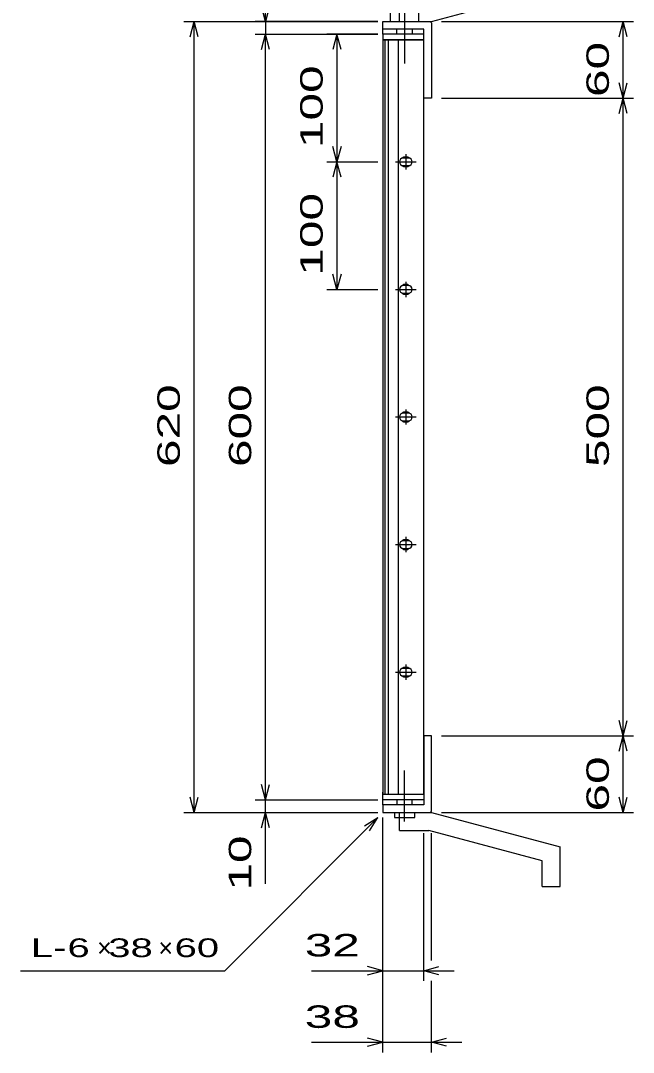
# Model space of a CAD drawing. Units: millimetres, scale not verified. Extents: x -1456 to 1385, y -1026 to 843.
# Drawn here: x -511 to -31, y -371 to 437 of the extents above; entities that cross this region are included whole.
import ezdxf
from ezdxf.enums import TextEntityAlignment as Align

# ---------------------------------------------------------------- set-up
doc = ezdxf.new("R2010")
doc.units = ezdxf.units.MM
doc.header["$LTSCALE"] = 8
doc.linetypes.add('LONG_DASHED_DOTTED', pattern=[15.25, 12, -1.5, 0.25, -1.5])
for name, color, linetype, lineweight in [('16', 3, 'Continuous', 25), ('19', 6, 'Continuous', 25), ('22', 2, 'Continuous', 25)]:
    doc.layers.add(name, color=color, linetype=linetype, lineweight=lineweight)
doc.styles.add('ベクトル', font='')
doc.styles.get('ベクトル').set_extended_font_data('ベクトル')

msp = doc.modelspace()

# ---------------------------------------------------------------- linework, layer by layer
at = {"layer": '16'}
for p, q in [((-195.3, 426.8), (-227.3, 426.8)), ((-227.3, 426.8), (-227.3, 422.3)), ((-227.3, 422.3), (-195.3, 422.3)), ((-227.3, 422.3), (-227.3, -168.7)), ((-195.3, 422.3), (-227.3, 422.3)), ((-225.8, 422.3), (-225.8, -168.7)), ((-222.8, -168.7), (-222.8, 422.3)), ((-215.3, 422.3), (-215.3, -168.7)), ((-195.3, 422.3), (-195.3, 426.8)), ((-195.3, -168.7), (-195.3, 422.3)), ((-209.3, 332.8), (-209.3, 320.8)), ((-217.3, 326.8), (-201.3, 326.8)), ((-207.3, 329.8), (-211.3, 329.8)), ((-211.3, 323.8), (-207.3, 323.8)), ((-217.3, 226.8), (-201.3, 226.8)), ((-207.3, 229.8), (-211.3, 229.8)), ((-209.3, 232.8), (-209.3, 220.8)), ((-211.3, 223.8), (-207.3, 223.8)), ((-207.3, 129.8), (-211.3, 129.8)), ((-209.3, 132.8), (-209.3, 120.8)), ((-217.3, 126.8), (-201.3, 126.8)), ((-211.3, 123.8), (-207.3, 123.8)), ((-209.3, 32.8), (-209.3, 20.8)), ((-217.3, 26.8), (-201.3, 26.8)), ((-207.3, 29.8), (-211.3, 29.8)), ((-211.3, 23.8), (-207.3, 23.8)), ((-207.3, -70.2), (-211.3, -70.2)), ((-209.3, -67.2), (-209.3, -79.2)), ((-217.3, -73.2), (-201.3, -73.2)), ((-211.3, -76.2), (-207.3, -76.2)), ((-227.3, -168.7), (-195.3, -168.7)), ((-227.3, -173.2), (-227.3, -168.7)), ((-227.3, -168.7), (-195.3, -168.7)), ((-195.3, -168.7), (-195.3, -173.2)), ((-195.3, -173.2), (-227.3, -173.2))]:
    msp.add_line(p, q, dxfattribs=at)
for centre, radius, start, end in [((-211.3, 326.8), 3, 90, 270), ((-209.3, 326.8), 4, 46.6, 133.4), ((-209.3, 326.8), 4, 226.6, 313.4), ((-207.3, 326.8), 3, 270, 90), ((-211.3, 226.8), 3, 90, 270), ((-209.3, 226.8), 4, 46.6, 133.4), ((-207.3, 226.8), 3, 270, 90), ((-209.3, 226.8), 4, 226.6, 313.4), ((-211.3, 126.8), 3, 90, 270), ((-209.3, 126.8), 4, 46.6, 133.4), ((-207.3, 126.8), 3, 270, 90), ((-209.3, 126.8), 4, 226.6, 313.4), ((-211.3, 26.8), 3, 90, 270), ((-209.3, 26.8), 4, 46.6, 133.4), ((-207.3, 26.8), 3, 270, 90), ((-209.3, 26.8), 4, 226.6, 313.4), ((-211.3, -73.2), 3, 90, 270), ((-209.3, -73.2), 4, 46.6, 133.4), ((-207.3, -73.2), 3, 270, 90), ((-209.3, -73.2), 4, 226.6, 313.4)]:
    msp.add_arc(centre, radius, start, end, dxfattribs=at)
at = {"layer": '19', "linetype": 'LONG_DASHED_DOTTED'}
for p, q in [((-210.3, 471.8), (-210.3, 403.8)), ((-210.3, -190.2), (-210.3, -150.2))]:
    msp.add_line(p, q, dxfattribs=at)
at = {"layer": '19'}
for p, q in [((-221.3, 436.8), (-221.3, 468.8)), ((-199.3, 468.8), (-199.3, 436.8)), ((-189.3, 436.8), (-88.3, 463.8)), ((-214.3, 436.8), (-214.3, 450.8)), ((-227.3, 426.8), (-227.3, 436.8)), ((-227.3, 430.8), (-227.3, 436.8)), ((-227.3, 436.8), (-190.3, 436.8)), ((-214.3, 436.8), (-189.3, 436.8)), ((-190.3, 436.8), (-189.3, 435.8)), ((-195.3, 430.8), (-227.3, 430.8)), ((-216.3, 426.8), (-216.3, 430.8)), ((-204.3, 430.8), (-204.3, 426.8)), ((-195.3, 376.8), (-195.3, 430.8)), ((-189.3, 435.8), (-189.3, 376.8)), ((-189.3, 376.8), (-195.3, 376.8)), ((-189.3, -123.2), (-195.3, -123.2)), ((-195.3, -123.2), (-195.3, -177.2)), ((-189.3, -182.2), (-189.3, -123.2)), ((-227.3, -177.2), (-227.3, -167.2)), ((-227.3, -177.2), (-227.3, -183.2)), ((-195.3, -177.2), (-227.3, -177.2)), ((-216.3, -173.2), (-216.3, -177.2)), ((-204.3, -177.2), (-204.3, -173.2)), ((-227.3, -183.2), (-190.3, -183.2)), ((-218.3, -183.2), (-218.3, -187.2)), ((-214.3, -183.2), (-189.3, -183.2)), ((-214.3, -197.2), (-214.3, -183.2)), ((-202.3, -187.2), (-202.3, -183.2)), ((-190.3, -183.2), (-189.3, -182.2)), ((-189.3, -183.2), (-88.3, -210.2)), ((-218.3, -187.2), (-202.3, -187.2)), ((-214.3, -197.2), (-191.3, -197.2)), ((-102.3, -221.2), (-191.3, -197.2)), ((-88.3, -241.2), (-88.3, -210.2)), ((-102.3, -241.2), (-102.3, -221.2)), ((-102.3, -241.2), (-88.3, -241.2))]:
    msp.add_line(p, q, dxfattribs=at)
at = {"layer": '22', "color": 4}
for p, q in [((-319.3, 436.8), (-319.3, 492.8)), ((-319.3, 436.8), (-322.5, 448.8)), ((-316.1, 448.8), (-319.3, 436.8)), ((-383.3, 436.8), (-231.3, 436.8)), ((-378.5, 424.8), (-375.3, 436.8)), ((-372.1, 424.8), (-375.3, 436.8)), ((-375.3, -183.2), (-375.3, 436.8)), ((-231.3, 436.8), (-327.3, 436.8)), ((-319.3, 436.8), (-319.3, 426.8)), ((-181.3, 436.8), (-30.9, 436.8)), ((-42.1, 424.8), (-38.9, 436.8)), ((-35.7, 424.8), (-38.9, 436.8)), ((-38.9, 376.8), (-38.9, 436.8)), ((-327.3, 426.8), (-231.3, 426.8)), ((-322.5, 414.8), (-319.3, 426.8)), ((-316.1, 414.8), (-319.3, 426.8)), ((-319.3, -173.2), (-319.3, 426.8)), ((-231.3, 426.8), (-271.3, 426.8)), ((-263.3, 426.8), (-266.5, 414.8)), ((-260.1, 414.8), (-263.3, 426.8)), ((-263.3, 426.8), (-263.3, 326.8)), ((-38.9, 376.8), (-42.1, 388.8)), ((-38.9, 376.8), (-35.7, 388.8)), ((-181.3, 376.8), (-30.9, 376.8)), ((-42.1, 364.8), (-38.9, 376.8)), ((-35.7, 364.8), (-38.9, 376.8)), ((-38.9, -123.2), (-38.9, 376.8)), ((-263.3, 326.8), (-266.5, 338.8)), ((-260.1, 338.8), (-263.3, 326.8)), ((-271.3, 326.8), (-231.3, 326.8)), ((-263.3, 326.8), (-266.5, 314.8)), ((-260.1, 314.8), (-263.3, 326.8)), ((-263.3, 326.8), (-263.3, 226.8)), ((-263.3, 226.8), (-266.5, 238.8)), ((-260.1, 238.8), (-263.3, 226.8)), ((-271.3, 226.8), (-231.3, 226.8)), ((-38.9, -123.2), (-42.1, -111.2)), ((-38.9, -123.2), (-35.7, -111.2)), ((-181.3, -123.2), (-30.9, -123.2)), ((-42.1, -135.2), (-38.9, -123.2)), ((-35.7, -135.2), (-38.9, -123.2)), ((-38.9, -183.2), (-38.9, -123.2)), ((-319.3, -173.2), (-322.5, -161.2)), ((-319.3, -173.2), (-316.1, -161.2)), ((-375.3, -183.2), (-378.5, -171.2)), ((-375.3, -183.2), (-372.1, -171.2)), ((-327.3, -173.2), (-231.3, -173.2)), ((-319.3, -183.2), (-319.3, -173.2)), ((-38.9, -183.2), (-42.1, -171.2)), ((-38.9, -183.2), (-35.7, -171.2)), ((-383.3, -183.2), (-231.3, -183.2)), ((-327.3, -183.2), (-231.3, -183.2)), ((-322.5, -195.2), (-319.3, -183.2)), ((-316.1, -195.2), (-319.3, -183.2)), ((-319.3, -239.2), (-319.3, -183.2)), ((-181.3, -183.2), (-30.9, -183.2)), ((-351.3, -307.2), (-231.3, -187.2)), ((-241.7, -193.6), (-231.3, -187.2)), ((-237.7, -197.6), (-231.3, -187.2)), ((-227.3, -315.2), (-227.3, -187.2)), ((-227.3, -371.2), (-227.3, -187.2)), ((-195.3, -315.2), (-195.3, -199.4)), ((-189.3, -299.2), (-189.3, -199.4)), ((-511.3, -307.2), (-351.3, -307.2)), ((-283.3, -307.2), (-227.3, -307.2)), ((-227.3, -307.2), (-239.3, -304)), ((-239.3, -310.4), (-227.3, -307.2)), ((-227.3, -307.2), (-195.3, -307.2)), ((-195.3, -307.2), (-183.3, -304)), ((-183.3, -310.4), (-195.3, -307.2)), ((-195.3, -307.2), (-171.3, -307.2)), ((-189.3, -371.2), (-189.3, -315.2)), ((-283.3, -363.2), (-227.3, -363.2)), ((-227.3, -363.2), (-239.3, -360)), ((-239.3, -366.4), (-227.3, -363.2)), ((-227.3, -363.2), (-189.3, -363.2)), ((-189.3, -363.2), (-177.3, -360)), ((-177.3, -366.4), (-189.3, -363.2)), ((-189.3, -363.2), (-165.3, -363.2))]:
    msp.add_line(p, q, dxfattribs=at)

# ---------------------------------------------------------------- texts
at = {"layer": '22', "style": 'ベクトル', "width": 1.65}
for s, p in [(' 60 ', (-58.9, 366.8)), (' 100 ', (-283.3, 326.8)), (' 100 ', (-283.3, 226.8)), (' 620 ', (-395.3, 76.8)), (' 600 ', (-339.3, 76.8)), (' 500 ', (-58.9, 76.8)), (' 60 ', (-58.9, -193.2)), (' 10 ', (-339.3, -255.2))]:
    msp.add_text(s, height=17.6, rotation=90, dxfattribs=at).set_placement(p, align=Align.MIDDLE_LEFT)
at = {"layer": '22', "style": 'ベクトル'}
for s, height, width, p in [('L-', 14.66, 1.6, (-503.3, -289.2)), (' 6 ', 14.66, 1.6, (-483.3, -289.2)), (' 38 ', 14.66, 1.6, (-451.3, -289.2)), (' 60 ', 14.66, 1.6, (-399.3, -289.2)), (' 32 ', 17.6, 1.65, (-299.3, -287.2)), (' 38 ', 17.6, 1.65, (-299.3, -343.2))]:
    msp.add_text(s, height=height, dxfattribs=dict(at, width=width)).set_placement(p, align=Align.MIDDLE_LEFT)
for p in [(-451.3, -289.2), (-403.3, -289.2)]:
    msp.add_text('×', height=14.66, dxfattribs=at).set_placement(p, align=Align.MIDDLE_LEFT)

doc.saveas('drawing.dxf')
